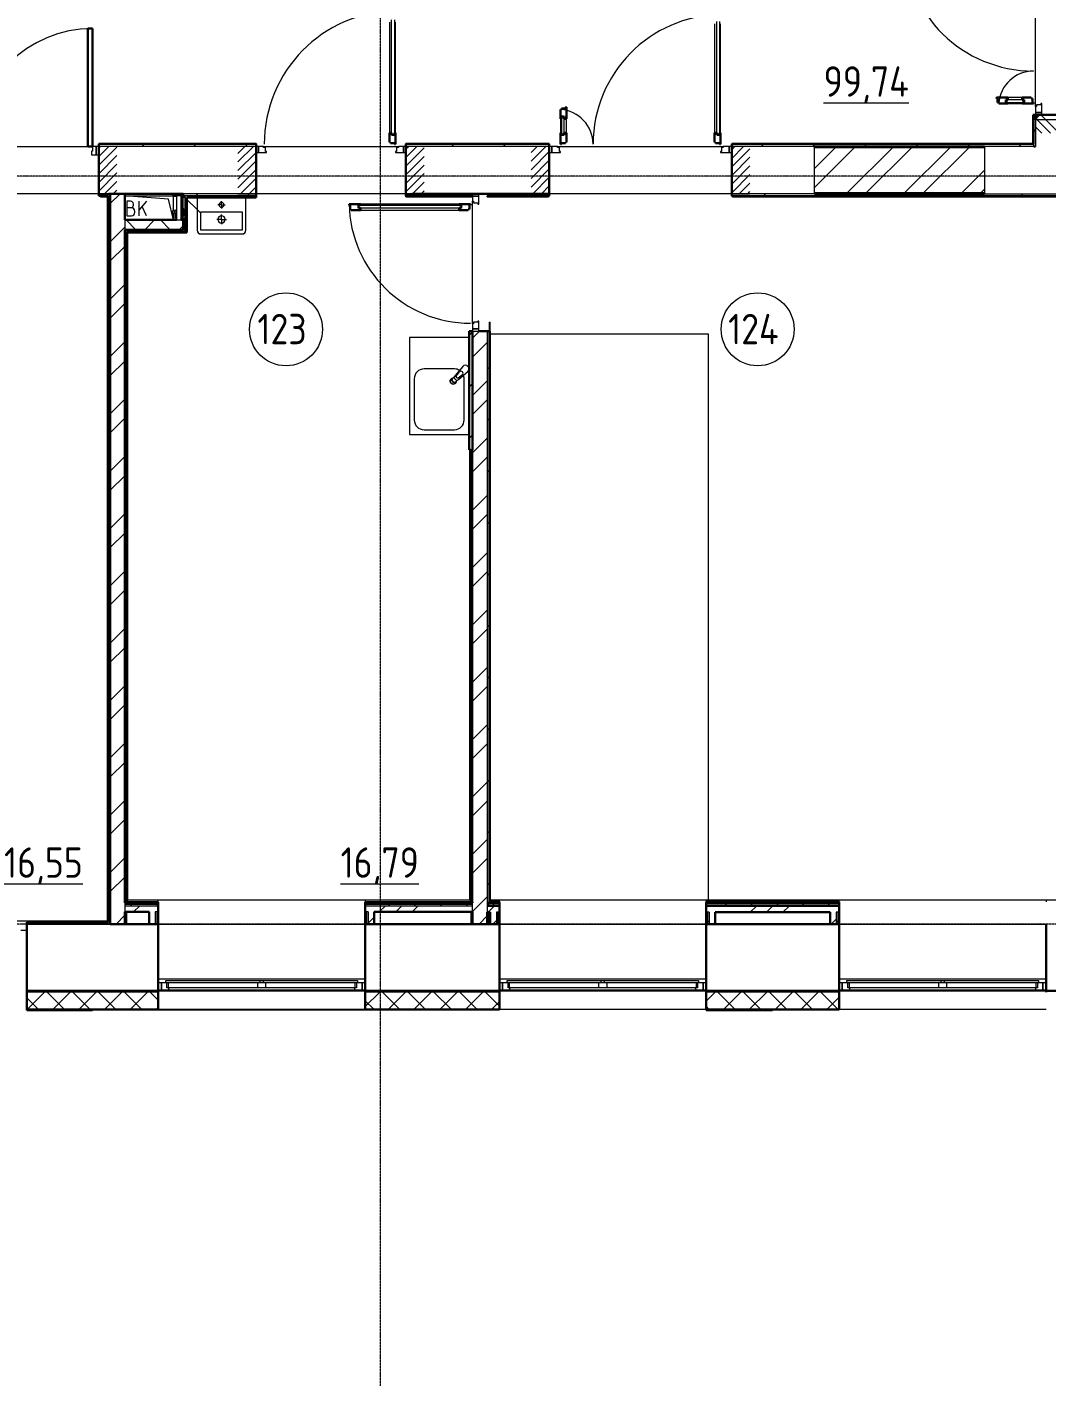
# Model space of a CAD drawing. Header units: millimetres. Extents: x -215207 to 92095, y -30385 to 123050.
# Drawn here: x -154025 to -145645, y -19283 to -8182 of the extents above; entities that cross this region are included whole.
import ezdxf

# ---------------------------------------------------------------- set-up
doc = ezdxf.new("R2010")
doc.units = ezdxf.units.MM
doc.linetypes.add('ADSK_Линия сетки', pattern=[25, 20, -2.5, 0, -2.5])
doc.linetypes.add('ADSK_Штриховая_ш2 п1_5', pattern=[4.5, 3, -1.5])
for name, color, linetype, lineweight in [('_ Окна', 7, 'Continuous', 9), ('Двери', 7, 'Continuous', 9), ('Марки помещений', 7, 'Continuous', 20), ('Оборудование', 7, 'Continuous', 20), ('Ограждение', 7, 'Continuous', 9), ('Окна', 7, 'Continuous', 9), ('Оси', 7, 'Continuous', 9), ('Перекрытие', 7, 'Continuous', 20), ('Сантехника', 7, 'Continuous', 20), ('Стены внутренние', 7, 'Continuous', 20), ('Стены наружные', 7, 'Continuous', 20), ('Стены штриховка', 7, 'Continuous', 9), ('Узлы', 7, 'Continuous', 20)]:
    doc.layers.add(name, color=color, linetype=linetype, lineweight=lineweight)
doc.layers.add('Двери открывание', color=7, linetype='Continuous', lineweight=9, true_color=0xc0c0c0)
doc.styles.add('GOST Common_3', font='GOST_Common.ttf', dxfattribs={"width": 0.9, "height": 2.5})

# ---------------------------------------------------------------- blocks, each defined once
blk = doc.blocks.new('1 этаж 21082025')
at = {"lineweight": 18}
for p, q in [((47073, -41040), (46715, -41010)), ((46715, -41010), (47115, -41010)), ((46762, -41056), (46732, -41056)), ((46732, -41056), (46732, -41176)), ((46892, -41056), (46832, -41127)), ((46832, -41176), (46832, -41056)), ((47115, -41210), (47073, -41040)), ((46766, -41109), (46732, -41109)), ((46732, -41176), (46769, -41176)), ((46786, -41089), (46786, -41079)), ((46796, -41149), (46796, -41139)), ((46892, -41176), (46856, -41098))]:
    blk.add_line(p, q, dxfattribs=at)
for centre, radius, start, end in [((46762, -41079), 23.3, 0, 90), ((46766, -41089), 20, 270, 0), ((46766, -41139), 30, 0, 90), ((46769, -41149), 26.7, 270, 0)]:
    blk.add_arc(centre, radius, start, end, dxfattribs=at)
at = {"layer": '_ Окна', "lineweight": 18}
for p, q in [((45910, -47000), (45860, -47000)), ((45860, -47050), (45910, -47050)), ((45910, -47050), (45910, -47000)), ((47053, -47482), (47015, -47482)), ((47015, -47482), (47015, -47540)), ((47061, -47523), (47061, -47482)), ((48619, -47482), (48619, -47523)), ((48665, -47482), (48627, -47482)), ((48665, -47540), (48665, -47482)), ((49858, -47482), (49820, -47482)), ((49820, -47482), (49820, -47540)), ((49866, -47523), (49866, -47482)), ((51424, -47482), (51424, -47523)), ((51470, -47482), (51432, -47482)), ((51470, -47540), (51470, -47482)), ((52653, -47482), (52615, -47482)), ((52615, -47482), (52615, -47540)), ((52661, -47523), (52661, -47482)), ((54219, -47482), (54219, -47523)), ((54265, -47482), (54227, -47482)), ((54265, -47540), (54265, -47482)), ((47015, -47540), (47074, -47540)), ((47073, -47523), (47061, -47523)), ((47074, -47540), (47079, -47523)), ((48601, -47523), (48606, -47540)), ((48606, -47540), (48665, -47540)), ((48619, -47523), (48607, -47523)), ((49820, -47540), (49879, -47540)), ((49878, -47523), (49866, -47523)), ((49879, -47540), (49884, -47523)), ((51406, -47523), (51411, -47540)), ((51411, -47540), (51470, -47540)), ((51424, -47523), (51412, -47523)), ((52615, -47540), (52674, -47540)), ((52673, -47523), (52661, -47523)), ((52674, -47540), (52679, -47523)), ((54201, -47523), (54206, -47540)), ((54206, -47540), (54265, -47540)), ((54219, -47523), (54207, -47523))]:
    blk.add_line(p, q, dxfattribs=at)
at = {"layer": '_ Окна'}
for p, q in [((47015, -47482), (46990, -47482)), ((47015, -47540), (47015, -47482)), ((48690, -47482), (48665, -47482)), ((48665, -47482), (48665, -47540)), ((49820, -47482), (49795, -47482)), ((49820, -47540), (49820, -47482)), ((51495, -47482), (51470, -47482)), ((51470, -47482), (51470, -47540)), ((52615, -47482), (52590, -47482)), ((52615, -47540), (52615, -47482)), ((54290, -47482), (54265, -47482)), ((54265, -47482), (54265, -47540)), ((46990, -47540), (47015, -47540)), ((48665, -47540), (48690, -47540)), ((49795, -47540), (49820, -47540)), ((51470, -47540), (51495, -47540)), ((52590, -47540), (52615, -47540)), ((54265, -47540), (54290, -47540))]:
    blk.add_line(p, q, dxfattribs=at)
at = {"layer": 'Двери'}
for p, q in [((48891, -39583), (48891, -40493)), ((48908, -40511), (48908, -39565)), ((48932, -39565), (48932, -40511)), ((48941, -40493), (48941, -39583)), ((51563, -39597), (51563, -40493)), ((51583, -40511), (51583, -39579)), ((51604, -39579), (51604, -40511)), ((51613, -40493), (51613, -39597)), ((54111, -40223), (53959, -40223)), ((53959, -40223), (53959, -40244)), ((53959, -40244), (54111, -40244)), ((54093, -40203), (53977, -40203)), ((53977, -40253), (54093, -40253)), ((54111, -40244), (54111, -40223)), ((54205, -40276), (54205, -40325)), ((54213, -40276), (54205, -40276)), ((54247, -40262), (54213, -40262)), ((54213, -40262), (54213, -40276)), ((54255, -40253), (54247, -40253)), ((54247, -40253), (54247, -40262)), ((54255, -40325), (54255, -40253)), ((50297, -40377), (50297, -40493)), ((50306, -40359), (50306, -40511)), ((50327, -40359), (50306, -40359)), ((50327, -40511), (50327, -40359)), ((50347, -40493), (50347, -40377)), ((54255, -40325), (54205, -40325)), ((54205, -40325), (54205, -40345)), ((54205, -40325), (54255, -40325)), ((54205, -40345), (54255, -40345)), ((54255, -40345), (54255, -40325)), ((48932, -40511), (48908, -40511)), ((50306, -40511), (50327, -40511)), ((51604, -40511), (51583, -40511)), ((46480, -40605), (46450, -40605)), ((46450, -40605), (46450, -40645)), ((46480, -40675), (46480, -40605)), ((46500, -40605), (46480, -40605)), ((46480, -40605), (46480, -40675)), ((46500, -40675), (46500, -40605)), ((47795, -40605), (47795, -40655)), ((47815, -40605), (47795, -40605)), ((47815, -40655), (47815, -40605)), ((47856, -40605), (47815, -40605)), ((47815, -40605), (47815, -40655)), ((47856, -40613), (47856, -40605)), ((47870, -40613), (47856, -40613)), ((47870, -40647), (47870, -40613)), ((48964, -40613), (48950, -40613)), ((48950, -40613), (48950, -40647)), ((48964, -40605), (48964, -40613)), ((49005, -40605), (48964, -40605)), ((49025, -40605), (49005, -40605)), ((49005, -40605), (49005, -40655)), ((49005, -40655), (49005, -40605)), ((49025, -40655), (49025, -40605)), ((50205, -40605), (50205, -40655)), ((50225, -40605), (50205, -40605)), ((50225, -40655), (50225, -40605)), ((50274, -40605), (50225, -40605)), ((50225, -40605), (50225, -40655)), ((50274, -40613), (50274, -40605)), ((50288, -40613), (50274, -40613)), ((50288, -40647), (50288, -40613)), ((51636, -40613), (51622, -40613)), ((51622, -40613), (51622, -40647)), ((51636, -40605), (51636, -40613)), ((51685, -40605), (51636, -40605)), ((51705, -40605), (51685, -40605)), ((51685, -40605), (51685, -40655)), ((51685, -40655), (51685, -40605)), ((51705, -40655), (51705, -40605)), ((46450, -40645), (46440, -40645)), ((46440, -40645), (46440, -40675)), ((46440, -40675), (46480, -40675)), ((46480, -40675), (46500, -40675)), ((47795, -40655), (47815, -40655)), ((47815, -40655), (47879, -40655)), ((47879, -40647), (47870, -40647)), ((47879, -40655), (47879, -40647)), ((48950, -40647), (48941, -40647)), ((48941, -40647), (48941, -40655)), ((48941, -40655), (49005, -40655)), ((49005, -40655), (49025, -40655)), ((50205, -40655), (50225, -40655)), ((50225, -40655), (50297, -40655)), ((50297, -40647), (50288, -40647)), ((50297, -40655), (50297, -40647)), ((51622, -40647), (51613, -40647)), ((51613, -40647), (51613, -40655)), ((51613, -40655), (51685, -40655)), ((51685, -40655), (51705, -40655)), ((49625, -40995), (49575, -40995)), ((49575, -40995), (49575, -41015)), ((49575, -41015), (49625, -41015)), ((49625, -41015), (49575, -41015)), ((49575, -41015), (49575, -41056)), ((49575, -41056), (49583, -41056)), ((49583, -41056), (49583, -41070)), ((49583, -41070), (49617, -41070)), ((49617, -41070), (49617, -41079)), ((49625, -41015), (49625, -40995)), ((49625, -41079), (49625, -41015)), ((48635, -41088), (49481, -41088)), ((48635, -41112), (48635, -41088)), ((49481, -41112), (48635, -41112)), ((49463, -41079), (48653, -41079)), ((48653, -41129), (49463, -41129)), ((49481, -41088), (49481, -41112)), ((49617, -41079), (49625, -41079)), ((49575, -42064), (49575, -42105)), ((49583, -42064), (49575, -42064)), ((49617, -42050), (49583, -42050)), ((49583, -42050), (49583, -42064)), ((49625, -42041), (49617, -42041)), ((49617, -42041), (49617, -42050)), ((49625, -42105), (49625, -42041)), ((49625, -42105), (49575, -42105)), ((49575, -42105), (49575, -42125)), ((49575, -42105), (49625, -42105)), ((49575, -42125), (49625, -42125)), ((49625, -42125), (49625, -42105))]:
    blk.add_line(p, q, dxfattribs=at)
at = {"layer": 'Двери', "lineweight": 30}
for p, q in [((46450, -39635), (46410, -39635)), ((46410, -39635), (46410, -40605)), ((46450, -40605), (46450, -39635)), ((50339, -40292), (50305, -40292)), ((50305, -40292), (50305, -40301)), ((50347, -40283), (50339, -40283)), ((50339, -40283), (50339, -40292)), ((50347, -40377), (50347, -40283)), ((53977, -40203), (53883, -40203)), ((53883, -40203), (53883, -40211)), ((53883, -40211), (53892, -40211)), ((53892, -40211), (53892, -40245)), ((53892, -40245), (53901, -40245)), ((53901, -40245), (53901, -40253)), ((53901, -40253), (53977, -40253)), ((53977, -40223), (53959, -40223)), ((53959, -40223), (53959, -40244)), ((53959, -40244), (53977, -40244)), ((53977, -40203), (53977, -40223)), ((53977, -40244), (53977, -40253)), ((54169, -40203), (54093, -40203)), ((54093, -40203), (54093, -40223)), ((54093, -40223), (54111, -40223)), ((54093, -40244), (54093, -40253)), ((54111, -40244), (54093, -40244)), ((54093, -40253), (54187, -40253)), ((54111, -40223), (54111, -40244)), ((54169, -40211), (54169, -40203)), ((54178, -40211), (54169, -40211)), ((54178, -40245), (54178, -40211)), ((54187, -40245), (54178, -40245)), ((54187, -40253), (54187, -40245)), ((50305, -40301), (50297, -40301)), ((50297, -40301), (50297, -40377)), ((50306, -40377), (50297, -40377)), ((50306, -40359), (50306, -40377)), ((50327, -40359), (50306, -40359)), ((50327, -40377), (50327, -40359)), ((50347, -40377), (50327, -40377)), ((48891, -40493), (48891, -40569)), ((48891, -40493), (48908, -40493)), ((48908, -40493), (48908, -40511)), ((48908, -40511), (48932, -40511)), ((48932, -40493), (48941, -40493)), ((48932, -40511), (48932, -40493)), ((48941, -40587), (48941, -40493)), ((50297, -40493), (50297, -40587)), ((50306, -40493), (50297, -40493)), ((50306, -40511), (50306, -40493)), ((50327, -40511), (50306, -40511)), ((50327, -40493), (50327, -40511)), ((50347, -40493), (50327, -40493)), ((50347, -40569), (50347, -40493)), ((51563, -40493), (51563, -40569)), ((51563, -40493), (51583, -40493)), ((51583, -40493), (51583, -40511)), ((51583, -40511), (51604, -40511)), ((51604, -40493), (51613, -40493)), ((51604, -40511), (51604, -40493)), ((51613, -40587), (51613, -40493)), ((46410, -40605), (46450, -40605)), ((48891, -40569), (48899, -40569)), ((48899, -40569), (48899, -40578)), ((48899, -40578), (48933, -40578)), ((48933, -40578), (48933, -40587)), ((48933, -40587), (48941, -40587)), ((50297, -40587), (50305, -40587)), ((50305, -40587), (50305, -40578)), ((50305, -40578), (50339, -40578)), ((50339, -40578), (50339, -40569)), ((50339, -40569), (50347, -40569)), ((51563, -40569), (51571, -40569)), ((51571, -40569), (51571, -40578)), ((51571, -40578), (51605, -40578)), ((51605, -40578), (51605, -40587)), ((51605, -40587), (51613, -40587)), ((48653, -41079), (48559, -41079)), ((48559, -41079), (48559, -41087)), ((48559, -41087), (48568, -41087)), ((48568, -41087), (48568, -41121)), ((48568, -41121), (48577, -41121)), ((48577, -41121), (48577, -41129)), ((48577, -41129), (48653, -41129)), ((48635, -41088), (48653, -41088)), ((48635, -41112), (48635, -41088)), ((48653, -41112), (48635, -41112)), ((48653, -41088), (48653, -41079)), ((48653, -41129), (48653, -41112)), ((49557, -41079), (49463, -41079)), ((49463, -41088), (49463, -41079)), ((49481, -41088), (49463, -41088)), ((49463, -41112), (49481, -41112)), ((49463, -41129), (49463, -41112)), ((49463, -41129), (49539, -41129)), ((49481, -41112), (49481, -41088)), ((49539, -41129), (49539, -41121)), ((49539, -41121), (49548, -41121)), ((49548, -41121), (49548, -41087)), ((49548, -41087), (49557, -41087)), ((49557, -41087), (49557, -41079))]:
    blk.add_line(p, q, dxfattribs=at)
at = {"layer": 'Двери', "linetype": 'ADSK_Штриховая_ш2 п1_5'}
for p, q in [((54595, -40345), (54205, -40345)), ((54205, -40345), (54205, -40495)), ((46650, -40605), (46500, -40605)), ((46500, -40605), (46500, -40995)), ((47795, -40605), (47645, -40605)), ((47795, -40995), (47795, -40605)), ((49175, -40605), (49025, -40605)), ((49025, -40605), (49025, -40995)), ((50205, -40605), (50055, -40605)), ((50205, -40995), (50205, -40605)), ((51855, -40605), (51705, -40605)), ((51705, -40605), (51705, -40995)), ((46500, -40995), (46650, -40995)), ((47645, -40995), (47795, -40995)), ((49025, -40995), (49175, -40995)), ((50055, -40995), (50205, -40995)), ((51705, -40995), (51855, -40995))]:
    blk.add_line(p, q, dxfattribs=at)
at = {"layer": 'Двери', "linetype": 'Continuous', "lineweight": 18}
for p, q in [((54326, -40495), (54205, -40374)), ((54397, -40495), (54247, -40345)), ((54256, -40495), (54205, -40444)), ((46500, -40619), (46514, -40605)), ((46500, -40689), (46584, -40605)), ((46500, -40760), (46650, -40610)), ((47645, -40662), (47702, -40605)), ((47645, -40733), (47773, -40605)), ((49025, -40626), (49046, -40605)), ((49025, -40696), (49116, -40605)), ((49025, -40767), (49175, -40617)), ((50055, -40656), (50106, -40605)), ((50055, -40726), (50176, -40605)), ((51705, -40632), (51732, -40605)), ((51705, -40703), (51803, -40605)), ((51705, -40774), (51855, -40624)), ((46500, -40831), (46650, -40681)), ((47645, -40804), (47795, -40654)), ((47645, -40874), (47795, -40724)), ((49025, -40838), (49175, -40688)), ((50055, -40797), (50205, -40647)), ((50055, -40868), (50205, -40718)), ((51705, -40844), (51855, -40694)), ((46500, -40901), (46650, -40751)), ((46500, -40972), (46650, -40822)), ((47645, -40945), (47795, -40795)), ((49025, -40909), (49175, -40759)), ((49025, -40979), (49175, -40829)), ((50055, -40939), (50205, -40789)), ((51705, -40915), (51855, -40765)), ((51705, -40986), (51855, -40836)), ((46548, -40995), (46650, -40893)), ((46619, -40995), (46650, -40964)), ((47666, -40995), (47795, -40866)), ((47736, -40995), (47795, -40936)), ((49080, -40995), (49175, -40900)), ((50069, -40995), (50205, -40859)), ((50140, -40995), (50205, -40930)), ((51766, -40995), (51855, -40906)), ((49151, -40995), (49175, -40971)), ((51837, -40995), (51855, -40977))]:
    blk.add_line(p, q, dxfattribs=at)
at = {"layer": 'Двери'}
blk.add_arc((46450, -40605), 970, 90, 180, dxfattribs=at)
at = {"layer": 'Двери открывание'}
for centre, radius, start, end in [((54187, -38919), 1066, 180.9675, 270), ((48959, -40587), 1098, 90.9393, 180), ((51631, -40587), 1066, 90.9675, 180), ((54187, -40271), 286, 90, 176.3916), ((50279, -40587), 286, 0, 86.3916), ((49557, -41061), 998, 181.0334, 270)]:
    blk.add_arc(centre, radius, start, end, dxfattribs=at)
at = {"layer": 'Марки помещений'}
for centre in [(48040, -42109), (51919, -42109)]:
    blk.add_circle(centre, 300, dxfattribs=at)
at = {"layer": 'Оборудование'}
for p, q in [((47176, -41010), (47140, -41010)), ((47140, -41010), (47140, -41210)), ((47177, -41209), (47177, -41011)), ((47187, -41017), (47177, -41017)), ((47187, -41038), (47188, -41038)), ((47188, -41038), (47187, -41038)), ((47188, -41202), (47188, -41018)), ((47195, -41029), (47190, -41029)), ((47195, -41010), (47336, -41151)), ((47195, -41191), (47195, -41029)), ((47122, -41137), (47105, -41137)), ((47105, -41137), (47105, -41150)), ((47105, -41150), (47122, -41150)), ((47124, -41135), (47122, -41137)), ((47122, -41137), (47122, -41150)), ((47122, -41150), (47124, -41152)), ((47140, -41134), (47124, -41134)), ((47124, -41134), (47124, -41153)), ((47124, -41153), (47140, -41153)), ((47130, -41130), (47125, -41130)), ((47125, -41130), (47125, -41139)), ((47125, -41148), (47125, -41194)), ((47130, -41139), (47130, -41130)), ((47130, -41194), (47130, -41148)), ((47188, -41182), (47187, -41182)), ((47188, -41182), (47187, -41182)), ((47197, -41114), (47195, -41114)), ((47195, -41182), (47197, -41182)), ((47197, -41118), (47197, -41114)), ((47197, -41118), (47197, -41178)), ((47197, -41182), (47197, -41178)), ((47125, -41194), (47130, -41194)), ((47140, -41210), (47176, -41210)), ((47177, -41203), (47187, -41203)), ((47190, -41191), (47195, -41191))]:
    blk.add_line(p, q, dxfattribs=at)
for points, knots in [([(47177, -41011), (47177, -41011), (47177, -41011), (47177, -41011), (47177, -41010), (47177, -41010), (47177, -41010), (47177, -41010), (47176, -41010), (47176, -41010)], [-1, -1, -1, -1, -0.833333, -0.75, -0.583333, -0.458333, -0.333333, -0.166667, 0, 0, 0, 0]), ([(47188, -41018), (47188, -41018), (47188, -41018), (47188, -41018), (47188, -41017), (47188, -41017), (47188, -41017), (47188, -41017), (47187, -41017), (47187, -41017), (47187, -41017)], [-1, -1, -1, -1, -0.833333, -0.75, -0.666667, -0.583333, -0.458333, -0.333333, -0.166667, 0, 0, 0, 0]), ([(47190, -41029), (47189, -41029), (47189, -41029), (47189, -41029), (47189, -41029), (47189, -41029), (47188, -41029), (47188, -41028), (47188, -41028), (47188, -41028), (47188, -41028), (47188, -41028), (47188, -41027)], [-1, -1, -1, -1, -0.833333, -0.75, -0.666667, -0.583333, -0.5, -0.416667, -0.333333, -0.25, -0.166667, 0, 0, 0, 0]), ([(47176, -41210), (47176, -41210), (47177, -41210), (47177, -41210), (47177, -41210), (47177, -41210), (47177, -41209), (47177, -41209), (47177, -41209), (47177, -41209)], [0, 0, 0, 0, 0.166667, 0.333333, 0.458333, 0.583333, 0.708333, 0.833333, 1, 1, 1, 1]), ([(47187, -41203), (47187, -41203), (47187, -41203), (47188, -41203), (47188, -41203), (47188, -41203), (47188, -41203), (47188, -41202), (47188, -41202), (47188, -41202), (47188, -41202)], [0, 0, 0, 0, 0.166667, 0.333333, 0.458333, 0.583333, 0.666667, 0.75, 0.833333, 1, 1, 1, 1]), ([(47188, -41193), (47188, -41192), (47188, -41192), (47188, -41192), (47188, -41192), (47188, -41192), (47188, -41191), (47189, -41191), (47189, -41191), (47189, -41191), (47189, -41191), (47189, -41191), (47190, -41191)], [0, 0, 0, 0, 0.166667, 0.25, 0.333333, 0.416667, 0.5, 0.583333, 0.666667, 0.75, 0.833333, 1, 1, 1, 1])]:
    blk.add_open_spline(points, degree=3, knots=knots, dxfattribs=at)
at = {"layer": 'Ограждение'}
for p, q in [((54180, -40355), (54185, -40355)), ((54180, -40355), (54180, -40580)), ((46515, -40585), (46515, -40580)), ((47795, -40580), (46515, -40580)), ((47795, -40580), (47795, -40585)), ((49025, -40585), (49025, -40580)), ((50195, -40580), (49025, -40580)), ((50195, -40580), (50195, -40585)), ((51715, -40585), (51715, -40580)), ((54180, -40580), (51715, -40580)), ((54180, -40580), (54185, -40585)), ((46515, -41020), (46515, -41010)), ((46515, -41020), (46570, -41020)), ((46580, -41010), (46570, -41020)), ((46570, -41020), (46570, -46975)), ((49025, -41020), (49025, -41010)), ((49025, -41020), (49575, -41020)), ((49575, -41010), (49075, -41010)), ((49695, -41020), (49695, -41010)), ((50195, -41010), (49695, -41010)), ((49695, -41020), (50195, -41020)), ((50195, -41015), (50195, -41020)), ((51715, -41020), (51715, -41015)), ((51715, -41020), (59320, -41020)), ((46740, -41315), (46730, -41305)), ((46740, -46800), (46740, -41315)), ((46740, -41315), (47225, -41315)), ((47225, -41305), (47225, -41315)), ((49710, -42050), (49720, -42050)), ((49710, -42050), (49710, -42125)), ((49720, -42150), (49720, -42050)), ((49550, -43100), (49550, -46800)), ((46730, -46800), (49560, -46800)), ((46990, -46820), (46990, -46800)), ((46990, -46800), (48690, -46800)), ((48690, -46800), (48690, -46820)), ((49715, -46800), (59920, -46800)), ((49795, -46818), (49795, -46800)), ((49795, -46800), (51495, -46800)), ((51495, -46800), (51495, -46818)), ((52590, -46818), (52590, -46800)), ((52590, -46800), (54290, -46800)), ((54290, -46800), (54290, -46818)), ((46730, -47000), (46730, -46900)), ((49560, -46900), (49560, -47000)), ((49710, -47000), (49710, -46903)), ((46570, -46975), (43820, -46975)), ((46570, -46975), (46580, -46985)), ((46990, -47000), (48690, -47000)), ((49795, -47000), (51495, -47000)), ((52590, -47000), (54290, -47000)), ((46990, -47450), (48690, -47450)), ((49795, -47450), (51495, -47450)), ((52590, -47450), (54290, -47450))]:
    blk.add_line(p, q, dxfattribs=at)
at = {"layer": 'Ограждение', "linetype": 'Continuous'}
for p, q in [((46736, -40585), (46736, -40580)), ((47336, -40585), (47336, -40580)), ((49136, -40585), (49136, -40580)), ((49736, -40585), (49736, -40580)), ((52136, -40585), (52136, -40580)), ((52736, -40585), (52736, -40580)), ((53336, -40585), (53336, -40580)), ((53936, -40585), (53936, -40580)), ((54180, -40560), (54185, -40560)), ((46570, -41280), (46580, -41280)), ((46570, -41880), (46580, -41880)), ((46570, -42480), (46580, -42480)), ((46570, -43080), (46580, -43080)), ((46570, -43680), (46580, -43680)), ((46570, -44280), (46580, -44280)), ((46570, -44880), (46580, -44880)), ((46570, -45480), (46580, -45480)), ((46570, -46080), (46580, -46080)), ((46570, -46680), (46580, -46680)), ((45916, -46985), (45916, -46975)), ((46516, -46985), (46516, -46975))]:
    blk.add_line(p, q, dxfattribs=at)
at = {"layer": 'Окна'}
for p, q in [((47053, -47465), (47825, -47465)), ((47053, -47482), (47053, -47465)), ((47825, -47482), (47053, -47482)), ((47073, -47523), (47073, -47482)), ((47805, -47482), (47805, -47523)), ((47825, -47465), (47855, -47465)), ((47825, -47465), (47825, -47482)), ((47855, -47482), (47825, -47482)), ((47855, -47465), (48627, -47465)), ((47855, -47482), (47855, -47465)), ((48627, -47482), (47855, -47482)), ((47875, -47523), (47875, -47482)), ((48607, -47482), (48607, -47523)), ((48627, -47465), (48627, -47482)), ((49858, -47465), (50630, -47465)), ((49858, -47482), (49858, -47465)), ((50630, -47482), (49858, -47482)), ((49878, -47523), (49878, -47482)), ((50610, -47482), (50610, -47523)), ((50630, -47465), (50660, -47465)), ((50630, -47465), (50630, -47482)), ((50660, -47482), (50630, -47482)), ((50660, -47465), (51432, -47465)), ((50660, -47482), (50660, -47465)), ((51432, -47482), (50660, -47482)), ((50680, -47523), (50680, -47482)), ((51412, -47482), (51412, -47523)), ((51432, -47465), (51432, -47482)), ((52653, -47465), (53425, -47465)), ((52653, -47482), (52653, -47465)), ((53425, -47482), (52653, -47482)), ((52673, -47523), (52673, -47482)), ((53405, -47482), (53405, -47523)), ((53425, -47465), (53455, -47465)), ((53425, -47465), (53425, -47482)), ((53455, -47482), (53425, -47482)), ((53455, -47465), (54227, -47465)), ((53455, -47482), (53455, -47465)), ((54227, -47482), (53455, -47482)), ((53475, -47523), (53475, -47482)), ((54207, -47482), (54207, -47523)), ((54227, -47465), (54227, -47482)), ((47805, -47523), (47073, -47523)), ((47074, -47540), (48606, -47540)), ((47875, -47523), (47805, -47523)), ((48607, -47523), (47875, -47523)), ((50610, -47523), (49878, -47523)), ((49879, -47540), (51411, -47540)), ((50680, -47523), (50610, -47523)), ((51412, -47523), (50680, -47523)), ((53405, -47523), (52673, -47523)), ((52674, -47540), (54206, -47540)), ((53475, -47523), (53405, -47523)), ((54207, -47523), (53475, -47523))]:
    blk.add_line(p, q, dxfattribs=at)
at = {"layer": 'Оси', "linetype": 'ADSK_Линия сетки'}
for p, q in [((48815, -29900), (48815, -60626)), ((62867, -40850), (-14072, -40850)), ((62867, -47000), (-14072, -47000))]:
    blk.add_line(p, q, dxfattribs=at)
at = {"layer": 'Перекрытие', "color": 49, "true_color": 0x464646}
for p, q in [((46715, -41010), (47115, -41010)), ((51515, -42150), (49715, -42150)), ((51515, -46800), (51515, -42150))]:
    blk.add_line(p, q, dxfattribs=at)
at = {"layer": 'Сантехника', "lineweight": 9}
for p, q in [((49545, -42175), (49055, -42175)), ((49055, -42175), (49055, -42975)), ((49095, -42515), (49095, -42855)), ((49425, -42435), (49175, -42435)), ((49392, -42527), (49400, -42515)), ((49401, -42515), (49410, -42512)), ((49411, -42511), (49410, -42512)), ((49425, -42497), (49411, -42511)), ((49494, -42414), (49430, -42490)), ((49440, -42497), (49441, -42493)), ((49440, -42500), (49440, -42497)), ((49442, -42504), (49440, -42500)), ((49441, -42493), (49442, -42489)), ((49442, -42489), (49444, -42485)), ((49444, -42506), (49442, -42504)), ((49444, -42485), (49447, -42482)), ((49446, -42508), (49444, -42506)), ((49450, -42510), (49446, -42508)), ((49447, -42482), (49466, -42459)), ((49453, -42510), (49450, -42510)), ((49457, -42509), (49453, -42510)), ((49461, -42508), (49457, -42509)), ((49460, -42520), (49536, -42456)), ((49465, -42506), (49461, -42508)), ((49468, -42503), (49465, -42506)), ((49491, -42484), (49468, -42503)), ((49505, -42855), (49505, -42515)), ((49534, -42412), (49532, -42411)), ((49535, -42413), (49534, -42412)), ((49538, -42416), (49537, -42415)), ((49539, -42418), (49538, -42416)), ((49391, -42542), (49391, -42528)), ((49400, -42555), (49392, -42543)), ((49415, -42560), (49401, -42555)), ((49429, -42555), (49415, -42560)), ((49438, -42543), (49430, -42555)), ((49438, -42540), (49439, -42539)), ((49439, -42539), (49454, -42524)), ((49439, -42539), (49439, -42542)), ((49175, -42935), (49425, -42935)), ((49055, -42975), (49545, -42975))]:
    blk.add_line(p, q, dxfattribs=at)
for centre, radius, start, end in [((49515, -42435), 30, 315, 135), ((49175, -42515), 80, 90, 180), ((49415, -42535), 25, 98.7637, 270), ((49445, -42505), 21.3, 135, 315), ((49425, -42515), 80, 58.9022, 90), ((49479, -42471), 17.6, 315, 135), ((49425, -42515), 80, 0, 20.54), ((49415, -42535), 25, 270, 351.2363), ((49175, -42855), 80, 180, 270), ((49425, -42855), 80, 270, 0)]:
    blk.add_arc(centre, radius, start, end, dxfattribs=at)
for centre, major_axis, start_param, end_param in [((49423, -42527), (-14.1, 14.1), 1.047198, 1.570796), ((49426, -42524), (-14.1, 14.1), 1.047198, 1.570796), ((49423, -42527), (-14.1, 14.1), 1.570796, 2.094395), ((49426, -42524), (14.1, -14.1), 4.712389, 5.235988)]:
    blk.add_ellipse(centre, major_axis=major_axis, ratio=0.984808, start_param=start_param, end_param=end_param, dxfattribs=at)
for points, knots in [([(49403, -42532), (49403, -42531), (49403, -42530), (49403, -42528), (49403, -42527), (49403, -42526), (49403, -42525), (49403, -42524), (49404, -42523), (49404, -42521), (49405, -42519), (49405, -42518), (49406, -42516), (49407, -42515), (49409, -42513), (49410, -42512)], [0, 0, 0, 0, 0.142857, 0.214286, 0.25, 0.285714, 0.321429, 0.357143, 0.428571, 0.5, 0.571429, 0.678571, 0.732143, 0.785714, 1, 1, 1, 1]), ([(49411, -42511), (49410, -42511), (49409, -42513), (49408, -42515), (49407, -42517), (49407, -42518), (49407, -42520), (49406, -42521), (49406, -42522), (49406, -42522), (49406, -42523), (49406, -42524), (49407, -42526), (49407, -42528), (49407, -42529)], [0, 0, 0, 0, 0.142857, 0.285714, 0.428571, 0.5, 0.571429, 0.642857, 0.678571, 0.714286, 0.75, 0.785714, 0.857143, 1, 1, 1, 1]), ([(49438, -42540), (49437, -42541), (49436, -42542), (49433, -42544), (49431, -42545), (49429, -42546), (49427, -42546), (49426, -42547), (49425, -42547), (49424, -42547), (49423, -42547), (49422, -42547), (49420, -42547), (49419, -42547), (49418, -42547)], [0, 0, 0, 0, 0.142857, 0.285714, 0.428571, 0.5, 0.571429, 0.642857, 0.678571, 0.714286, 0.75, 0.785714, 0.857143, 1, 1, 1, 1]), ([(49421, -42543), (49422, -42543), (49424, -42543), (49426, -42544), (49427, -42544), (49428, -42544), (49428, -42544), (49429, -42544), (49430, -42543), (49432, -42543), (49433, -42543), (49435, -42542), (49436, -42542), (49437, -42541), (49438, -42540), (49439, -42539)], [0, 0, 0, 0, 0.142857, 0.214286, 0.25, 0.285714, 0.321429, 0.357143, 0.428571, 0.5, 0.571429, 0.678571, 0.732143, 0.785714, 1, 1, 1, 1])]:
    blk.add_open_spline(points, degree=3, knots=knots, dxfattribs=at)
at = {"layer": 'Стены внутренние'}
for p, q in [((54205, -40276), (54205, -38914)), ((54205, -40385), (54205, -40605)), ((54590, -40385), (54210, -40385)), ((45480, -40605), (46410, -40605)), ((46415, -40605), (46450, -40605)), ((47795, -40605), (46500, -40605)), ((47856, -40605), (48964, -40605)), ((50205, -40605), (49025, -40605)), ((50274, -40605), (51636, -40605)), ((52385, -40605), (51705, -40605)), ((52385, -40990), (52385, -40610)), ((54190, -40605), (53785, -40605)), ((53785, -40610), (53785, -40990)), ((46580, -40995), (45430, -40995)), ((49025, -40995), (47795, -40995)), ((51705, -40995), (50205, -40995)), ((53785, -40995), (59320, -40995)), ((46595, -47000), (45910, -47000)), ((48690, -47550), (46990, -47550)), ((51495, -47550), (49795, -47550)), ((54290, -47550), (52590, -47550)), ((48690, -47702), (46990, -47702)), ((51495, -47702), (49795, -47702)), ((54290, -47702), (52590, -47702))]:
    blk.add_line(p, q, dxfattribs=at)
at = {"layer": 'Стены внутренние', "lineweight": 30}
for p, q in [((54210, -40385), (54205, -40385)), ((46500, -40605), (46500, -40995)), ((47795, -40995), (47795, -40605)), ((49025, -40605), (49025, -40995)), ((50205, -40995), (50205, -40605)), ((51705, -40605), (51705, -40995)), ((52385, -40610), (52385, -40605)), ((53785, -40605), (53785, -40610)), ((54205, -40605), (54190, -40605)), ((46715, -40995), (47115, -40995)), ((49075, -40995), (50195, -40995)), ((52385, -40995), (52385, -40990)), ((53785, -40990), (53785, -40995)), ((45910, -47000), (45910, -47550)), ((46915, -47000), (46715, -47000)), ((46990, -47550), (46990, -47000)), ((48690, -47000), (48690, -47550)), ((49575, -47000), (48765, -47000)), ((49720, -47000), (49695, -47000)), ((49795, -47550), (49795, -47000)), ((51495, -47000), (51495, -47550)), ((52515, -47000), (51570, -47000)), ((52590, -47550), (52590, -47000)), ((54290, -47000), (54290, -47550)), ((45910, -47550), (46990, -47550)), ((45910, -47560), (45910, -47702)), ((46990, -47702), (46990, -47560)), ((48690, -47550), (49795, -47550)), ((48690, -47560), (48690, -47702)), ((49795, -47702), (49795, -47560)), ((51495, -47550), (52590, -47550)), ((51495, -47560), (51495, -47702)), ((52590, -47702), (52590, -47560)), ((45910, -47702), (46990, -47702)), ((48690, -47702), (49795, -47702)), ((51495, -47702), (52590, -47702))]:
    blk.add_line(p, q, dxfattribs=at)
at = {"layer": 'Стены внутренние', "linetype": 'Continuous', "lineweight": 9}
for p, q in [((46003, -47700), (45910, -47607)), ((45913, -47700), (46053, -47560)), ((46215, -47700), (46075, -47560)), ((46126, -47700), (46266, -47560)), ((46427, -47700), (46287, -47560)), ((46338, -47700), (46478, -47560)), ((46639, -47700), (46499, -47560)), ((46550, -47700), (46690, -47560)), ((46851, -47700), (46711, -47560)), ((46762, -47700), (46902, -47560)), ((46990, -47626), (46924, -47560)), ((48692, -47679), (48811, -47560)), ((48973, -47700), (48833, -47560)), ((48883, -47700), (49023, -47560)), ((49185, -47700), (49045, -47560)), ((49095, -47700), (49235, -47560)), ((49397, -47700), (49257, -47560)), ((49308, -47700), (49448, -47560)), ((49609, -47700), (49469, -47560)), ((49520, -47700), (49660, -47560)), ((49793, -47672), (49681, -47560)), ((51497, -47632), (51569, -47560)), ((51730, -47700), (51590, -47560)), ((51641, -47700), (51781, -47560)), ((51943, -47700), (51803, -47560)), ((51853, -47700), (51993, -47560)), ((52155, -47700), (52015, -47560)), ((52065, -47700), (52205, -47560)), ((52367, -47700), (52227, -47560)), ((52277, -47700), (52417, -47560)), ((52579, -47700), (52439, -47560)), ((52490, -47700), (52590, -47600)), ((45978, -47701), (45978, -47702)), ((46331, -47700), (46330, -47702)), ((46974, -47700), (46988, -47686)), ((46988, -47690), (46990, -47690)), ((48761, -47700), (48692, -47631)), ((48794, -47700), (48793, -47702)), ((48815, -47702), (48814, -47700)), ((49050, -47702), (49049, -47700)), ((49636, -47702), (49635, -47700)), ((49732, -47700), (49793, -47639)), ((51497, -47674), (51495, -47670)), ((51518, -47700), (51497, -47679)), ((51610, -47700), (51609, -47702))]:
    blk.add_line(p, q, dxfattribs=at)
at = {"layer": 'Стены наружные', "lineweight": 30}
for p, q in [((54205, -40345), (54185, -40345)), ((54185, -40345), (54185, -40585)), ((54205, -40385), (54205, -40345)), ((54590, -40345), (54210, -40345)), ((54210, -40345), (54210, -40385)), ((46500, -40585), (46500, -40605)), ((47795, -40585), (46500, -40585)), ((47795, -40605), (47795, -40585)), ((49025, -40585), (49025, -40605)), ((50205, -40585), (49025, -40585)), ((50205, -40605), (50205, -40585)), ((51705, -40585), (51705, -40605)), ((54185, -40585), (51705, -40585)), ((52385, -40605), (53785, -40605)), ((53785, -40610), (52385, -40610)), ((54190, -40590), (54185, -40590)), ((46500, -40995), (46500, -41010)), ((46500, -41010), (46580, -41010)), ((46715, -40995), (46580, -40995)), ((46580, -41010), (46580, -46985)), ((46595, -47000), (46595, -40995)), ((46715, -41210), (46715, -40995)), ((47115, -40995), (47115, -41010)), ((47195, -40995), (47115, -40995)), ((47115, -41010), (47140, -41010)), ((47177, -41010), (47195, -41010)), ((47195, -40995), (47195, -41029)), ((47225, -41025), (47795, -41025)), ((47225, -41305), (47225, -41025)), ((47795, -41025), (47795, -40995)), ((49025, -40995), (49025, -41010)), ((49025, -41010), (49075, -41010)), ((49075, -41010), (49075, -40995)), ((50195, -40995), (50195, -41015)), ((50195, -41015), (50205, -41015)), ((50205, -41015), (50205, -40995)), ((51705, -40995), (51705, -41015)), ((51705, -41015), (59320, -41015)), ((52385, -40990), (53785, -40990)), ((53785, -40995), (52385, -40995)), ((47140, -41210), (46715, -41210)), ((46715, -41290), (47195, -41290)), ((46715, -41290), (46715, -46825)), ((47195, -41290), (46715, -41290)), ((47195, -41210), (47177, -41210)), ((47195, -41191), (47195, -41290)), ((46730, -46820), (46730, -41305)), ((46730, -41305), (47210, -41305)), ((47210, -41305), (47225, -41305)), ((49545, -42125), (49545, -43100)), ((49575, -42125), (49545, -42125)), ((49575, -42125), (49575, -43100)), ((49715, -42125), (49625, -42125)), ((49715, -46818), (49715, -42125)), ((49545, -43100), (49560, -43100)), ((49560, -43100), (49560, -46820)), ((46715, -46825), (46730, -46825)), ((46730, -46825), (46715, -46825)), ((46990, -46820), (46730, -46820)), ((46990, -47000), (46990, -46820)), ((49560, -46820), (48690, -46820)), ((48690, -46820), (48690, -47000)), ((49575, -46825), (49575, -46820)), ((49695, -46828), (49710, -46828)), ((49710, -46823), (49710, -46818)), ((49795, -46818), (49715, -46818)), ((49795, -47000), (49795, -46818)), ((51495, -46818), (51495, -47000)), ((52590, -46818), (51495, -46818)), ((52590, -47000), (52590, -46818)), ((46715, -47000), (46715, -46900)), ((46715, -46900), (46915, -46900)), ((46915, -46900), (46915, -47000)), ((48765, -47000), (48765, -46900)), ((48765, -46900), (49575, -46900)), ((49575, -46900), (49575, -47000)), ((49695, -47000), (49695, -46903)), ((49695, -46903), (49720, -46903)), ((49720, -46903), (49720, -47000)), ((51570, -46903), (52515, -46903)), ((51570, -47000), (51570, -46903)), ((52515, -46903), (52515, -47000)), ((46580, -46985), (45910, -46985)), ((45910, -46985), (45910, -47000)), ((46595, -47000), (46715, -47000)), ((46915, -47000), (46990, -47000)), ((48690, -47000), (48765, -47000)), ((49575, -47000), (49695, -47000)), ((49720, -47000), (49795, -47000)), ((51495, -47000), (51570, -47000)), ((52515, -47000), (52590, -47000)), ((46990, -47550), (45910, -47550)), ((45910, -47550), (45910, -47560)), ((46990, -47560), (46990, -47550)), ((49795, -47550), (48690, -47550)), ((48690, -47550), (48690, -47560)), ((49795, -47560), (49795, -47550)), ((52590, -47550), (51495, -47550)), ((51495, -47550), (51495, -47560)), ((52590, -47560), (52590, -47550)), ((55365, -47550), (54290, -47550)), ((54290, -47550), (54290, -47560)), ((46450, -47702), (45910, -47702)), ((45910, -47702), (45910, -47707)), ((45910, -47707), (46450, -47707)), ((46450, -47707), (46450, -47702)), ((52040, -47702), (51495, -47702)), ((51495, -47702), (51495, -47707)), ((51495, -47707), (52040, -47707)), ((52040, -47707), (52040, -47702))]:
    blk.add_line(p, q, dxfattribs=at)
at = {"layer": 'Стены наружные', "linetype": 'Continuous', "lineweight": 9}
for p, q in [((54185, -40348), (54188, -40345)), ((54210, -40375), (54240, -40345)), ((54185, -40418), (54190, -40413)), ((54185, -40489), (54190, -40484)), ((54190, -40484), (54205, -40469)), ((46518, -40590), (46523, -40585)), ((46589, -40590), (46594, -40585)), ((46660, -40590), (46665, -40585)), ((46730, -40590), (46735, -40585)), ((46801, -40590), (46806, -40585)), ((46857, -40605), (46872, -40590)), ((46872, -40590), (46877, -40585)), ((46942, -40590), (46947, -40585)), ((47013, -40590), (47018, -40585)), ((47084, -40590), (47089, -40585)), ((47154, -40590), (47159, -40585)), ((47225, -40590), (47230, -40585)), ((47281, -40605), (47296, -40590)), ((47296, -40590), (47301, -40585)), ((47367, -40590), (47372, -40585)), ((47437, -40590), (47442, -40585)), ((47508, -40590), (47513, -40585)), ((47579, -40590), (47584, -40585)), ((47649, -40590), (47654, -40585)), ((47705, -40605), (47720, -40590)), ((47720, -40590), (47725, -40585)), ((47791, -40590), (47795, -40586)), ((49064, -40590), (49069, -40585)), ((49134, -40590), (49139, -40585)), ((49205, -40590), (49210, -40585)), ((49276, -40590), (49281, -40585)), ((49347, -40590), (49352, -40585)), ((49402, -40605), (49417, -40590)), ((49417, -40590), (49422, -40585)), ((49488, -40590), (49493, -40585)), ((49559, -40590), (49564, -40585)), ((49629, -40590), (49634, -40585)), ((49700, -40590), (49705, -40585)), ((49771, -40590), (49776, -40585)), ((49826, -40605), (49841, -40590)), ((49841, -40590), (49846, -40585)), ((49912, -40590), (49917, -40585)), ((49983, -40590), (49988, -40585)), ((50054, -40590), (50059, -40585)), ((50124, -40590), (50129, -40585)), ((50195, -40590), (50200, -40585)), ((51751, -40590), (51756, -40585)), ((51821, -40590), (51826, -40585)), ((51892, -40590), (51897, -40585)), ((51948, -40605), (51963, -40590)), ((51963, -40590), (51968, -40585)), ((52034, -40590), (52039, -40585)), ((52104, -40590), (52109, -40585)), ((52175, -40590), (52180, -40585)), ((52246, -40590), (52251, -40585)), ((52316, -40590), (52321, -40585)), ((52372, -40605), (52387, -40590)), ((52385, -40786), (52561, -40610)), ((52385, -40943), (52718, -40610)), ((52385, -40786), (52561, -40610)), ((52385, -40943), (52718, -40610)), ((52387, -40590), (52392, -40585)), ((52458, -40590), (52463, -40585)), ((52528, -40590), (52533, -40585)), ((52599, -40590), (52604, -40585)), ((52652, -40990), (53032, -40610)), ((52652, -40990), (53032, -40610)), ((52670, -40590), (52675, -40585)), ((52741, -40590), (52746, -40585)), ((52796, -40605), (52811, -40590)), ((52809, -40990), (53189, -40610)), ((52809, -40990), (53189, -40610)), ((52811, -40590), (52816, -40585)), ((52882, -40590), (52887, -40585)), ((52953, -40590), (52958, -40585)), ((53023, -40590), (53028, -40585)), ((53094, -40590), (53099, -40585)), ((53124, -40990), (53504, -40610)), ((53124, -40990), (53504, -40610)), ((53165, -40590), (53170, -40585)), ((53221, -40605), (53236, -40590)), ((53236, -40590), (53241, -40585)), ((53281, -40990), (53661, -40610)), ((53281, -40990), (53661, -40610)), ((53306, -40590), (53311, -40585)), ((53377, -40590), (53382, -40585)), ((53448, -40590), (53453, -40585)), ((53518, -40590), (53523, -40585)), ((53589, -40590), (53594, -40585)), ((53645, -40605), (53660, -40590)), ((53660, -40590), (53665, -40585)), ((53731, -40590), (53736, -40585)), ((53801, -40590), (53806, -40585)), ((53872, -40590), (53877, -40585)), ((53943, -40590), (53948, -40585)), ((54013, -40590), (54018, -40585)), ((54069, -40605), (54084, -40590)), ((54084, -40590), (54089, -40585)), ((54155, -40590), (54160, -40585)), ((54185, -40560), (54190, -40555)), ((53595, -40990), (53785, -40800)), ((53595, -40990), (53785, -40800)), ((53752, -40990), (53785, -40957)), ((53752, -40990), (53785, -40957)), ((46595, -41075), (46675, -40995)), ((47159, -41010), (47174, -40995)), ((47285, -41025), (47300, -41010)), ((47300, -41010), (47315, -40995)), ((47709, -41025), (47724, -41010)), ((47724, -41010), (47739, -40995)), ((50195, -41014), (50199, -41010)), ((51750, -41015), (51755, -41010)), ((51821, -41015), (51826, -41010)), ((51891, -41015), (51896, -41010)), ((51962, -41015), (51967, -41010)), ((51967, -41010), (51982, -40995)), ((52033, -41015), (52038, -41010)), ((52103, -41015), (52108, -41010)), ((52174, -41015), (52179, -41010)), ((52245, -41015), (52250, -41010)), ((52316, -41015), (52321, -41010)), ((52386, -41015), (52391, -41010)), ((52391, -41010), (52406, -40995)), ((52457, -41015), (52462, -41010)), ((52528, -41015), (52533, -41010)), ((52598, -41015), (52603, -41010)), ((52669, -41015), (52674, -41010)), ((52740, -41015), (52745, -41010)), ((52811, -41015), (52816, -41010)), ((52816, -41010), (52831, -40995)), ((52881, -41015), (52886, -41010)), ((52952, -41015), (52957, -41010)), ((53023, -41015), (53028, -41010)), ((53093, -41015), (53098, -41010)), ((53164, -41015), (53169, -41010)), ((53235, -41015), (53240, -41010)), ((53240, -41010), (53255, -40995)), ((53306, -41015), (53311, -41010)), ((53376, -41015), (53381, -41010)), ((53447, -41015), (53452, -41010)), ((53518, -41015), (53523, -41010)), ((53588, -41015), (53593, -41010)), ((53659, -41015), (53664, -41010)), ((53664, -41010), (53679, -40995)), ((53730, -41015), (53735, -41010)), ((53801, -41015), (53806, -41010)), ((53871, -41015), (53876, -41010)), ((53942, -41015), (53947, -41010)), ((54013, -41015), (54018, -41010)), ((54083, -41015), (54088, -41010)), ((54088, -41010), (54103, -40995)), ((54154, -41015), (54159, -41010)), ((54225, -41015), (54230, -41010)), ((47210, -41100), (47225, -41085)), ((46580, -41306), (46595, -41291)), ((46595, -41390), (46715, -41270)), ((46805, -41290), (46725, -41210)), ((46736, -41305), (46736, -41290)), ((46879, -41290), (46959, -41210)), ((47088, -41290), (47008, -41210)), ((47162, -41290), (47195, -41257)), ((46595, -41547), (46715, -41427)), ((46580, -41730), (46595, -41715)), ((46595, -41861), (46715, -41741)), ((46595, -42018), (46715, -41898)), ((46580, -42154), (46595, -42139)), ((49545, -42159), (49575, -42129)), ((49575, -42181), (49631, -42125)), ((49710, -42136), (49715, -42131)), ((46595, -42332), (46715, -42212)), ((49575, -42338), (49695, -42218)), ((49710, -42206), (49715, -42201)), ((49710, -42277), (49715, -42272)), ((46595, -42490), (46715, -42370)), ((49710, -42348), (49715, -42343)), ((49695, -42434), (49710, -42419)), ((49710, -42419), (49715, -42414)), ((49710, -42489), (49715, -42484)), ((46580, -42579), (46595, -42564)), ((49545, -42584), (49575, -42554)), ((49575, -42653), (49695, -42533)), ((49710, -42560), (49715, -42555)), ((49710, -42631), (49715, -42626)), ((46595, -42804), (46715, -42684)), ((49575, -42810), (49695, -42690)), ((49710, -42701), (49715, -42696)), ((46595, -42961), (46715, -42841)), ((49695, -42858), (49710, -42843)), ((49710, -42772), (49715, -42767)), ((49710, -42843), (49715, -42838)), ((49710, -42914), (49715, -42909)), ((46580, -43003), (46595, -42988)), ((49545, -43008), (49575, -42978)), ((49575, -43124), (49695, -43004)), ((49710, -42984), (49715, -42979)), ((49710, -43055), (49715, -43050)), ((46595, -43275), (46715, -43155)), ((49575, -43281), (49695, -43161)), ((49710, -43126), (49715, -43121)), ((49695, -43282), (49710, -43267)), ((49710, -43196), (49715, -43191)), ((49710, -43267), (49715, -43262)), ((46595, -43433), (46715, -43313)), ((49560, -43417), (49575, -43402)), ((49710, -43338), (49715, -43333)), ((49710, -43408), (49715, -43403)), ((46580, -43427), (46595, -43412)), ((49575, -43596), (49695, -43476)), ((49710, -43479), (49715, -43474)), ((46595, -43747), (46715, -43627)), ((49710, -43550), (49715, -43545)), ((49710, -43621), (49715, -43616)), ((49575, -43753), (49695, -43633)), ((49695, -43706), (49710, -43691)), ((49710, -43691), (49715, -43686)), ((46580, -43851), (46595, -43836)), ((46595, -43904), (46715, -43784)), ((49560, -43841), (49575, -43826)), ((49710, -43762), (49715, -43757)), ((49710, -43833), (49715, -43828)), ((49575, -44067), (49695, -43947)), ((49710, -43903), (49715, -43898)), ((49710, -43974), (49715, -43969)), ((49710, -44045), (49715, -44040)), ((46595, -44218), (46715, -44098)), ((49575, -44224), (49695, -44104)), ((49695, -44131), (49710, -44116)), ((49710, -44116), (49715, -44111)), ((49710, -44186), (49715, -44181)), ((46580, -44276), (46595, -44261)), ((46595, -44375), (46715, -44255)), ((49560, -44266), (49575, -44251)), ((49710, -44257), (49715, -44252)), ((49710, -44328), (49715, -44323)), ((49710, -44398), (49715, -44393)), ((49575, -44539), (49695, -44419)), ((49710, -44469), (49715, -44464)), ((46595, -44690), (46715, -44570)), ((49575, -44696), (49695, -44576)), ((49695, -44555), (49710, -44540)), ((49710, -44540), (49715, -44535)), ((49710, -44611), (49715, -44606)), ((46580, -44700), (46595, -44685)), ((46595, -44847), (46715, -44727)), ((49560, -44690), (49575, -44675)), ((49710, -44681), (49715, -44676)), ((49710, -44752), (49715, -44747)), ((49710, -44823), (49715, -44818)), ((49575, -45010), (49695, -44890)), ((49710, -44893), (49715, -44888)), ((49710, -44964), (49715, -44959)), ((46595, -45161), (46715, -45041)), ((49575, -45167), (49695, -45047)), ((49695, -44979), (49710, -44964)), ((49710, -45035), (49715, -45030)), ((46580, -45124), (46595, -45109)), ((49560, -45114), (49575, -45099)), ((49710, -45106), (49715, -45101)), ((49710, -45176), (49715, -45171)), ((46595, -45318), (46715, -45198)), ((49710, -45247), (49715, -45242)), ((49575, -45481), (49695, -45361)), ((49695, -45403), (49710, -45388)), ((49710, -45318), (49715, -45313)), ((49710, -45388), (49715, -45383)), ((46595, -45633), (46715, -45513)), ((49710, -45459), (49715, -45454)), ((46580, -45549), (46595, -45534)), ((49560, -45538), (49575, -45523)), ((49575, -45639), (49695, -45519)), ((49710, -45530), (49715, -45525)), ((49710, -45601), (49715, -45596)), ((46595, -45790), (46715, -45670)), ((49710, -45671), (49715, -45666)), ((49710, -45742), (49715, -45737)), ((49575, -45953), (49695, -45833)), ((49695, -45828), (49710, -45813)), ((49710, -45813), (49715, -45808)), ((46580, -45973), (46595, -45958)), ((49560, -45963), (49575, -45948)), ((49710, -45883), (49715, -45878)), ((49710, -45954), (49715, -45949)), ((46595, -46104), (46715, -45984)), ((49575, -46110), (49695, -45990)), ((49710, -46025), (49715, -46020)), ((46595, -46261), (46715, -46141)), ((49710, -46095), (49715, -46090)), ((49710, -46166), (49715, -46161)), ((49695, -46252), (49710, -46237)), ((49710, -46237), (49715, -46232)), ((46580, -46397), (46595, -46382)), ((49560, -46387), (49575, -46372)), ((49575, -46424), (49695, -46304)), ((49710, -46308), (49715, -46303)), ((49710, -46378), (49715, -46373)), ((46595, -46576), (46715, -46456)), ((49575, -46582), (49695, -46462)), ((49710, -46449), (49715, -46444)), ((49710, -46520), (49715, -46515)), ((46595, -46733), (46715, -46613)), ((49710, -46590), (49715, -46585)), ((49695, -46676), (49710, -46661)), ((49710, -46661), (49715, -46656)), ((49710, -46732), (49715, -46727)), ((46580, -46821), (46595, -46806)), ((46763, -46850), (46776, -46837)), ((46776, -46837), (46788, -46825)), ((46976, -46850), (46988, -46837)), ((46988, -46837), (46990, -46836)), ((48690, -46833), (48698, -46825)), ((48698, -46825), (48703, -46820)), ((48885, -46850), (48897, -46837)), ((48897, -46837), (48910, -46825)), ((49097, -46850), (49109, -46837)), ((49109, -46837), (49122, -46825)), ((49122, -46825), (49127, -46820)), ((49309, -46850), (49322, -46837)), ((49322, -46837), (49334, -46825)), ((49521, -46850), (49534, -46837)), ((49534, -46837), (49546, -46825)), ((49546, -46825), (49551, -46820)), ((49560, -46811), (49575, -46796)), ((49575, -46896), (49695, -46776)), ((49710, -46803), (49715, -46798)), ((49730, -46853), (49743, -46841)), ((49743, -46841), (49755, -46828)), ((49760, -46823), (49765, -46818)), ((51528, -46823), (51533, -46818)), ((51599, -46823), (51604, -46818)), ((51639, -46853), (51652, -46841)), ((51652, -46841), (51664, -46828)), ((51664, -46828), (51669, -46823)), ((51669, -46823), (51674, -46818)), ((51740, -46823), (51745, -46818)), ((51811, -46823), (51816, -46818)), ((51852, -46853), (51864, -46841)), ((51864, -46841), (51877, -46828)), ((51882, -46823), (51887, -46818)), ((51952, -46823), (51957, -46818)), ((52023, -46823), (52028, -46818)), ((52064, -46853), (52076, -46841)), ((52076, -46841), (52089, -46828)), ((52089, -46828), (52094, -46823)), ((52094, -46823), (52099, -46818)), ((52164, -46823), (52169, -46818)), ((52235, -46823), (52240, -46818)), ((52276, -46853), (52288, -46841)), ((52288, -46841), (52301, -46828)), ((52306, -46823), (52311, -46818)), ((52377, -46823), (52382, -46818)), ((52447, -46823), (52452, -46818)), ((52488, -46853), (52500, -46841)), ((52500, -46841), (52513, -46828)), ((52513, -46828), (52518, -46823)), ((52518, -46823), (52523, -46818)), ((52589, -46823), (52590, -46822)), ((46642, -47000), (46715, -46927)), ((46787, -46900), (46837, -46850)), ((48715, -46992), (48765, -46942)), ((48807, -46900), (48857, -46850)), ((48942, -46900), (48992, -46850)), ((49077, -46900), (49127, -46850)), ((49571, -46900), (49575, -46896)), ((49628, -47000), (49695, -46933)), ((49703, -46903), (49753, -46853)), ((51858, -46903), (51908, -46853)), ((51992, -46903), (52042, -46853)), ((52127, -46903), (52177, -46853)), ((52524, -47000), (52565, -46959)), ((45977, -47000), (45992, -46985)), ((46401, -47000), (46416, -46985)), ((49741, -47000), (49770, -46971)), ((51495, -46998), (51507, -46985)), ((51507, -46985), (51520, -46973)), ((52565, -46988), (52577, -46976)), ((52577, -46976), (52590, -46963)), ((45978, -47702), (45975, -47707)), ((46330, -47702), (46327, -47707)), ((51609, -47702), (51607, -47705))]:
    blk.add_line(p, q, dxfattribs=at)
at = {"layer": 'Стены наружные'}
for p, q in [((47115, -41137), (47115, -41010)), ((47795, -40995), (47195, -40995)), ((49075, -40995), (49025, -40995)), ((49575, -42064), (49575, -41056)), ((49695, -40995), (49695, -41000)), ((50205, -40995), (50195, -40995)), ((52385, -40995), (51705, -40995)), ((47115, -41210), (47115, -41150)), ((45910, -47000), (46595, -47000)), ((46723, -46985), (46730, -46985)), ((46723, -47000), (46723, -46985)), ((49560, -46985), (49568, -46985)), ((49568, -47000), (49568, -46985)), ((49703, -46985), (49710, -46985)), ((49703, -47000), (49703, -46985)), ((46990, -47550), (48690, -47550)), ((49795, -47550), (51495, -47550)), ((52590, -47550), (54290, -47550)), ((46471, -47707), (46471, -47702)), ((49243, -47707), (46471, -47707)), ((46995, -47702), (48690, -47702)), ((46995, -47702), (46995, -47707)), ((48690, -47707), (48690, -47702)), ((49243, -47707), (49243, -47702))]:
    blk.add_line(p, q, dxfattribs=at)
at = {"layer": 'Стены штриховка'}
for p, q in [((54190, -40345), (54190, -40590)), ((47795, -40590), (46500, -40590)), ((50205, -40590), (49025, -40590)), ((54185, -40590), (51705, -40590)), ((47795, -41010), (47195, -41010)), ((47210, -41305), (47210, -41010)), ((50195, -41010), (50205, -41010)), ((51705, -41010), (59320, -41010)), ((46715, -41210), (46715, -41290)), ((49695, -42125), (49695, -46903)), ((49710, -46818), (49710, -42125)), ((49575, -43100), (49560, -43100)), ((49575, -43100), (49575, -46820)), ((46715, -46825), (46715, -46900)), ((46715, -46837), (46990, -46837)), ((46730, -46820), (46730, -46825)), ((46730, -46825), (46990, -46825)), ((46990, -46825), (46730, -46825)), ((48690, -46825), (49575, -46825)), ((49575, -46825), (48690, -46825)), ((48690, -46837), (49575, -46837)), ((49575, -46900), (49575, -46825)), ((49695, -46841), (49795, -46841)), ((49795, -46823), (49710, -46823)), ((49710, -46828), (49795, -46828)), ((52590, -46823), (51495, -46823)), ((51495, -46828), (52590, -46828)), ((51495, -46841), (52590, -46841)), ((46715, -46850), (46990, -46850)), ((46990, -46900), (46965, -46900)), ((46965, -46900), (46965, -47000)), ((46978, -46900), (46978, -47000)), ((48690, -46850), (49575, -46850)), ((48715, -46900), (48690, -46900)), ((48702, -46900), (48702, -47000)), ((48715, -46900), (48715, -47000)), ((49695, -46853), (49795, -46853)), ((49795, -46903), (49770, -46903)), ((49770, -46903), (49770, -47000)), ((49783, -46903), (49783, -47000)), ((51495, -46853), (52590, -46853)), ((51520, -46903), (51495, -46903)), ((51507, -46903), (51507, -47000)), ((51520, -46903), (51520, -47000)), ((52590, -46903), (52565, -46903)), ((52565, -46903), (52565, -47000)), ((52577, -46903), (52577, -47000)), ((46990, -47560), (45910, -47560)), ((49795, -47560), (48690, -47560)), ((52590, -47560), (51495, -47560)), ((45912, -47626), (45910, -47626)), ((45912, -47626), (45912, -47700)), ((45912, -47700), (46988, -47700)), ((46990, -47626), (46988, -47626)), ((46988, -47700), (46988, -47626)), ((48692, -47626), (48690, -47626)), ((48692, -47626), (48692, -47700)), ((48692, -47700), (49793, -47700)), ((49795, -47626), (49793, -47626)), ((49793, -47700), (49793, -47626)), ((51497, -47626), (51495, -47626)), ((51497, -47626), (51497, -47700)), ((51497, -47700), (52588, -47700)), ((52590, -47626), (52588, -47626)), ((52588, -47700), (52588, -47626))]:
    blk.add_line(p, q, dxfattribs=at)
at = {"layer": 'Узлы', "lineweight": 9}
for p, q in [((47310, -41025), (47310, -41295)), ((47510, -41085), (47510, -41055)), ((47710, -41295), (47710, -41025)), ((47510, -41085), (47480, -41085)), ((47510, -41085), (47510, -41115)), ((47510, -41085), (47540, -41085)), ((47510, -41205), (47510, -41165)), ((47510, -41205), (47470, -41205)), ((47510, -41205), (47510, -41245)), ((47510, -41205), (47550, -41205)), ((47340, -41325), (47510, -41325)), ((47510, -41325), (47680, -41325))]:
    blk.add_line(p, q, dxfattribs=at)
at = {"layer": 'Узлы'}
for p, q in [((47340, -41295), (47340, -41144)), ((47340, -41144), (47680, -41144)), ((47680, -41144), (47680, -41295)), ((47680, -41295), (47340, -41295))]:
    blk.add_line(p, q, dxfattribs=at)
at = {"layer": 'Узлы', "lineweight": 9}
for centre, radius, start, end in [((47510, -41085), 20, 90, 180.0116), ((47510, -41085), 20, 0, 90), ((47510, -41205), 30, 90, 180.0077), ((47510, -41085), 20, 180, 270), ((47510, -41085), 20, 270, 0), ((47510, -41205), 30, 0, 90), ((47510, -41205), 30, 180, 270), ((47510, -41205), 30, 270, 0)]:
    blk.add_arc(centre, radius, start, end, dxfattribs=at)
at = {"layer": 'Узлы'}
for centre, start, end in [((47340, -41295), 180, 270), ((47680, -41295), 270, 0)]:
    blk.add_arc(centre, 30, start, end, dxfattribs=at)
at = {"layer": 'Марки помещений', "style": 'GOST Common_3', "width": 0.9}
for s, p in [('%%U99,74', (52461, -40196)), ('123', (47805, -42232)), ('124', (51676, -42232)), ('%%U16,55', (45721, -46619)), ('%%U16,79', (48489, -46619))]:
    blk.add_text(s, height=250, dxfattribs=at).set_placement(p)

msp = doc.modelspace()

# ---------------------------------------------------------------- block references
msp.add_blockref('1 этаж 21082025', (-199934.8, 31441.4))

doc.saveas('drawing.dxf')
